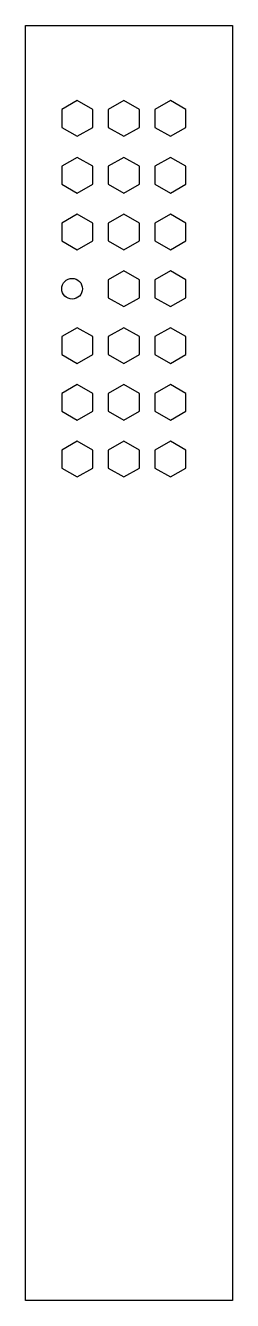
# Model space of a CAD drawing. Header units: millimetres. Extents: x 0 to 40, y -149 to 98.
import ezdxf

# ---------------------------------------------------------------- set-up
doc = ezdxf.new("R2010")
doc.units = ezdxf.units.MM
doc.layers.get('0').update_dxf_attribs({"linetype": 'CONTINUOUS'})

msp = doc.modelspace()

# ---------------------------------------------------------------- linework, layer by layer
for points in [[(40, 98), (40, -149), (0, -149), (0, 98)], [(13, 81.73), (10, 83.46), (7, 81.73), (7, 78.27), (10, 76.54), (13, 78.27)], [(19, 83.46), (16, 81.73), (16, 78.27), (19, 76.54), (22, 78.27), (22, 81.73)], [(28, 83.46), (25, 81.73), (25, 78.27), (28, 76.54), (31, 78.27), (31, 81.73)], [(13, 70.73), (10, 72.46), (7, 70.73), (7, 67.27), (10, 65.54), (13, 67.27)], [(22, 70.73), (19, 72.46), (16, 70.73), (16, 67.27), (19, 65.54), (22, 67.27)], [(31, 70.73), (28, 72.46), (25, 70.73), (25, 67.27), (28, 65.54), (31, 67.27)], [(13, 59.73), (10, 61.46), (7, 59.73), (7, 56.27), (10, 54.54), (13, 56.27)], [(22, 59.73), (19, 61.46), (16, 59.73), (16, 56.27), (19, 54.54), (22, 56.27)], [(31, 59.73), (28, 61.46), (25, 59.73), (25, 56.27), (28, 54.54), (31, 56.27)], [(22, 48.73), (19, 50.46), (16, 48.73), (16, 45.27), (19, 43.54), (22, 45.27)], [(31, 48.73), (28, 50.46), (25, 48.73), (25, 45.27), (28, 43.54), (31, 45.27)], [(13, 37.73), (10, 39.46), (7, 37.73), (7, 34.27), (10, 32.54), (13, 34.27)], [(22, 37.73), (19, 39.46), (16, 37.73), (16, 34.27), (19, 32.54), (22, 34.27)], [(31, 37.73), (28, 39.46), (25, 37.73), (25, 34.27), (28, 32.54), (31, 34.27)], [(13, 26.73), (10, 28.46), (7, 26.73), (7, 23.27), (10, 21.54), (13, 23.27)], [(22, 26.73), (19, 28.46), (16, 26.73), (16, 23.27), (19, 21.54), (22, 23.27)], [(31, 26.73), (28, 28.46), (25, 26.73), (25, 23.27), (28, 21.54), (31, 23.27)], [(13, 15.73), (10, 17.46), (7, 15.73), (7, 12.27), (10, 10.54), (13, 12.27)], [(22, 15.73), (19, 17.46), (16, 15.73), (16, 12.27), (19, 10.54), (22, 12.27)], [(31, 15.73), (28, 17.46), (25, 15.73), (25, 12.27), (28, 10.54), (31, 12.27)]]:
    msp.add_lwpolyline(points, close=True)
msp.add_circle((9, 47), 2)

doc.saveas('drawing.dxf')
